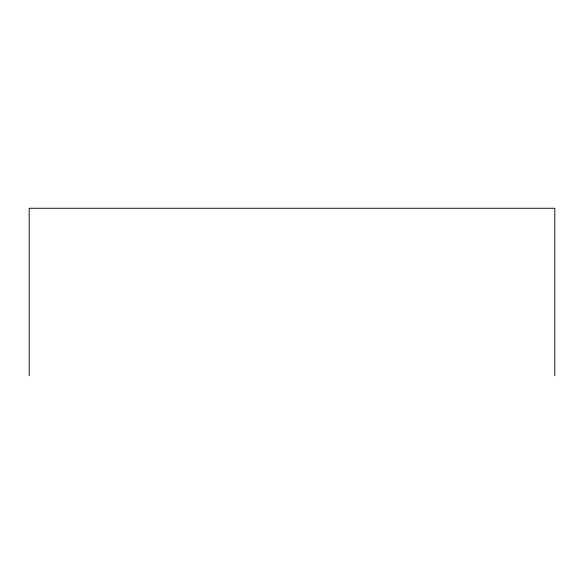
<?xml version="1.0" encoding="UTF-8"?>
<svg xmlns="http://www.w3.org/2000/svg" width="584" height="584" viewBox="0 0 584 584"><rect width="100%" height="100%" fill="white"/><g stroke="black" fill="none" stroke-linecap="round" stroke-linejoin="round"><path stroke-width="0.88" d="M554.8 375.731L554.8 208.269L29.2 208.269L29.2 375.731"/></g></svg>
